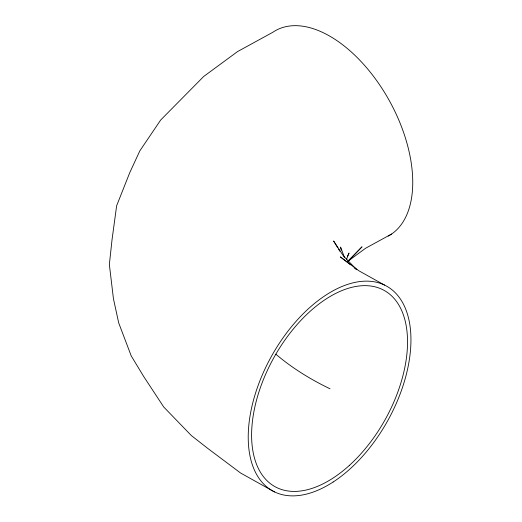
<?xml version="1.0" encoding="UTF-8"?>
<svg xmlns="http://www.w3.org/2000/svg" width="522" height="522" viewBox="0 0 522 522"><rect width="100%" height="100%" fill="white"/><g stroke="black" fill="none" stroke-linecap="round" stroke-linejoin="round"><path stroke-width="0.78" d="M346.36 259.728L349.029 252.994L347.358 256.609M347.854 261.574L362.033 246.815L347.991 261.039M348.076 261.13L365.583 248.257L391.533 234.065M384.583 285.116L358.94 270.82L340.364 256.889L350.49 264.817M274.592 491.972L240.57 473.004L207.782 448.418L191.326 435.537L163.719 406.984L143.635 376.408L131.218 355.893L118.696 322.883L113.437 298.714L109.359 264.543L112.041 239.663L116.641 205.746L129.789 172.586L139.818 150.891L160.672 120.027L203.717 76.46L237.562 51.574L272.732 32.331A117.189 65.811 61.3 0 1 388.342 98.88A117.189 65.811 61.3 0 1 388.205 236.101M354.288 267.793L356.82 269.77L343.385 255.878L333.617 241.001L337.754 247.839M338.582 249.209L339.822 251.258M344.585 257.705L340.546 247.043L341.225 250.162M330.041 388.799A286.95 165.67 0 0 1 275.825 354.17M333.134 482.015A117.189 66.464 -60.9 0 0 398.24 296.085A117.189 66.464 -60.9 0 0 257.392 387.526A117.189 66.464 -60.9 0 0 333.134 482.015M349.335 465.435A112.289 63.684 -60.9 0 0 385.06 290.924A112.289 63.684 -60.9 0 0 254.371 409.274A112.289 63.684 -60.9 0 0 349.335 465.435"/></g></svg>
